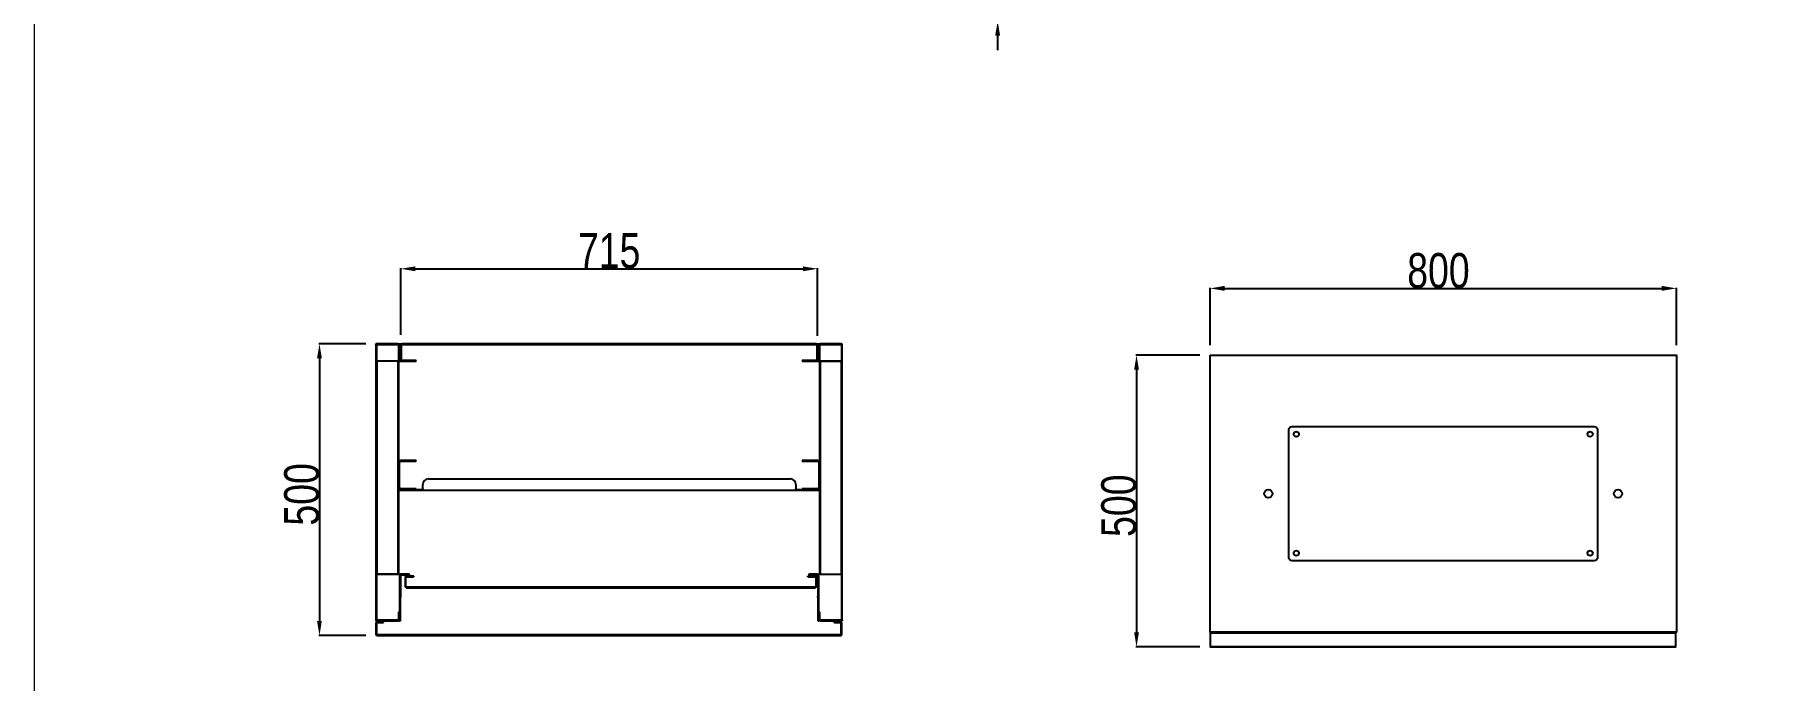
# Model space of a CAD drawing. Header units: inches. Extents: x 21 to 136330, y 8 to 58290.
# Drawn here: x 92382 to 95343, y 16374 to 17481 of the extents above; entities that cross this region are included whole.
import ezdxf
from ezdxf.enums import TextEntityAlignment as Align

# ---------------------------------------------------------------- set-up
doc = ezdxf.new("R2010")
doc.units = ezdxf.units.IN
doc.header["$MEASUREMENT"] = 0
doc.layers.add('0 TĂNG CỨNG', color=7, linetype='Continuous', lineweight=15)
doc.layers.add('@.0.DM. NÉT CHÍNH', color=7, linetype='Continuous')
doc.layers.add('@.DM. KÍCH THƯỚC', color=8, linetype='Continuous', transparency=0.2)
doc.layers.add('@.DM. KÍCH THƯỚC @ 1', color=8, linetype='Continuous', transparency=0.2)
doc.styles.add('ARIAL', font='arial.ttf')
doc.styles.add('roman', font='roman.shx', dxfattribs={"width": 0.8})
doc.styles.add('Tahoma (Input Text)', font='tahoma.ttf')
doc.dimstyles.new('Kích thước Duy Mạnh', dxfattribs={"dimtxt": 30, "dimasz": 25, "dimexe": 1.25, "dimexo": 20, "dimtad": 1, "dimdec": 1, "dimtxsty": 'roman', "dimcen": 2.5, "dimclrd": 8, "dimclre": 8, "dimclrt": 2, "dimadec": 0, "dimazin": 0, "dimtfac": 1, "dimtdec": 1, "dimtix": 1, "dimtmove": 0, "dimatfit": 3, "dimfxl": 1, "dimtfillclr": 1, "dimarcsym": 0})
pattern_1 = [(45, (92231.654, 15296.953), (-33.676, 33.676), [])]
pattern_2 = [(135.0002, (92231.654, 15296.953), (-33.6758, -33.6761), [])]

# ---------------------------------------------------------------- blocks, each defined once
blk = doc.blocks.new('KHUNG KT1')
at = {"color": 7}
blk.add_lwpolyline([(0, 0), (7128, 0), (7128, -5040), (0, -5040)], close=True, dxfattribs=at)
at = {"color": 1, "style": 'Tahoma (Input Text)', "flags": 8}
for tag, p in [('#01', (328.9, -4851.1)), ('#03', (1514.7, -4846.3)), ('#05', (2819, -4851.1)), ('#07', (4424, -4851.1)), ('#09', (5172.9, -4851.1)), ('#02', (189.8, -4995.1)), ('#04', (1755.3, -4995.1)), ('#06', (2727.8, -4995.1)), ('#08', (4382.7, -4995.1)), ('#10', (5172.9, -4995.1))]:
    blk.add_attdef(tag, p, '', height=60, dxfattribs=at)
blk.add_attdef('#11', text='', height=60, dxfattribs=at).set_placement((6996, -4961.6), align=Align.CENTER)
at = {"layer": '0 TĂNG CỨNG', "color": 1, "style": 'ARIAL'}
blk.add_attdef('#12', (852.8, -4987.6), '', height=60, dxfattribs=at)
blk = doc.blocks.new('*D1634')
at = {"layer": '@.DM. KÍCH THƯỚC', "color": 8, "lineweight": -2, "transparency": 16777216}
for p, q in [((92949.8, 16951.6), (92869.2, 16951.6)), ((92949.8, 16451.6), (92869.2, 16451.6))]:
    blk.add_line(p, q, dxfattribs=at)
at = {"layer": '@.DM. KÍCH THƯỚC', "lineweight": -2, "transparency": 16777216}
blk.add_line((92870.5, 16926.6), (92870.5, 16476.6), dxfattribs=at)
at = {"layer": '@.DM. KÍCH THƯỚC', "transparency": 16777216}
for points in [[(92866.3, 16926.6), (92874.6, 16926.6), (92870.5, 16951.6)], [(92866.3, 16476.6), (92874.6, 16476.6), (92870.5, 16451.6)]]:
    blk.add_solid(points, dxfattribs=at)
at = {"layer": 'Defpoints', "color": 0, "transparency": 16777216}
for p in [(92969.8, 16951.6), (92870.5, 16451.6), (92969.8, 16451.6)]:
    blk.add_point(p, dxfattribs=at)
at = {"layer": '@.DM. KÍCH THƯỚC', "color": 2, "transparency": 16777216, "insert": (92809.8, 16639.8), "char_height": 60, "attachment_point": 1, "rotation": 90, "style": 'roman'}
blk.add_mtext('500', dxfattribs=at)
blk = doc.blocks.new('*D1638')
at = {"layer": '@.DM. KÍCH THƯỚC', "lineweight": -2, "transparency": 16777216}
for p, q in [((94033.9, 17629.7), (94033.9, 17654.7)), ((94033.9, 17604.7), (94033.9, 17579.7)), ((94033.9, 17579.7), (94033.9, 17529.7)), ((94033.9, 17504.7), (94033.9, 17529.7)), ((94033.9, 17479.7), (94033.9, 17454.7))]:
    blk.add_line(p, q, dxfattribs=at)
at = {"layer": '@.DM. KÍCH THƯỚC', "color": 8, "lineweight": -2, "transparency": 16777216}
for p, q in [((94188.4, 17604.7), (94032.6, 17604.7)), ((94190.8, 17504.7), (94032.6, 17504.7))]:
    blk.add_line(p, q, dxfattribs=at)
at = {"layer": '@.DM. KÍCH THƯỚC', "transparency": 16777216}
for points in [[(94029.7, 17629.7), (94038.1, 17629.7), (94033.9, 17604.7)], [(94029.7, 17479.7), (94038.1, 17479.7), (94033.9, 17504.7)]]:
    blk.add_solid(points, dxfattribs=at)
at = {"layer": 'Defpoints', "color": 0, "transparency": 16777216}
for p in [(94208.4, 17604.7), (94033.9, 17504.7), (94210.8, 17504.7)]:
    blk.add_point(p, dxfattribs=at)
at = {"layer": '@.DM. KÍCH THƯỚC', "color": 2, "transparency": 16777216, "insert": (93973.3, 17497.5), "char_height": 60, "attachment_point": 1, "rotation": 90, "style": 'roman'}
blk.add_mtext('100', dxfattribs=at)
blk = doc.blocks.new('*D1646')
at = {"layer": '@.DM. KÍCH THƯỚC', "color": 8, "lineweight": -2, "transparency": 16777216}
for p, q in [((94398.2, 16949.1), (94398.2, 17047.6)), ((95198.2, 16949.1), (95198.2, 17047.6))]:
    blk.add_line(p, q, dxfattribs=at)
at = {"layer": '@.DM. KÍCH THƯỚC', "lineweight": -2, "transparency": 16777216}
blk.add_line((94423.2, 17046.4), (95173.2, 17046.4), dxfattribs=at)
at = {"layer": '@.DM. KÍCH THƯỚC', "transparency": 16777216}
for points in [[(94423.2, 17050.6), (94423.2, 17042.2), (94398.2, 17046.4)], [(95173.2, 17050.6), (95173.2, 17042.2), (95198.2, 17046.4)]]:
    blk.add_solid(points, dxfattribs=at)
at = {"layer": 'Defpoints', "color": 0, "transparency": 16777216}
for p in [(95198.2, 17046.4), (94398.2, 16929.1), (95198.2, 16929.1)]:
    blk.add_point(p, dxfattribs=at)
at = {"layer": '@.DM. KÍCH THƯỚC', "color": 2, "transparency": 16777216, "insert": (94736.5, 17107), "char_height": 60, "attachment_point": 1, "style": 'roman'}
blk.add_mtext('800', dxfattribs=at)
blk = doc.blocks.new('*D1647')
at = {"layer": '@.DM. KÍCH THƯỚC', "color": 8, "lineweight": -2, "transparency": 16777216}
for p, q in [((94380.6, 16932.1), (94270.9, 16932.1)), ((94380.6, 16432.1), (94270.9, 16432.1))]:
    blk.add_line(p, q, dxfattribs=at)
at = {"layer": '@.DM. KÍCH THƯỚC', "lineweight": -2, "transparency": 16777216}
blk.add_line((94272.1, 16907.1), (94272.1, 16457.1), dxfattribs=at)
at = {"layer": '@.DM. KÍCH THƯỚC', "transparency": 16777216}
for points in [[(94268, 16907.1), (94276.3, 16907.1), (94272.1, 16932.1)], [(94268, 16457.1), (94276.3, 16457.1), (94272.1, 16432.1)]]:
    blk.add_solid(points, dxfattribs=at)
at = {"layer": 'Defpoints', "color": 0, "transparency": 16777216}
for p in [(94400.6, 16932.1), (94272.1, 16432.1), (94400.6, 16432.1)]:
    blk.add_point(p, dxfattribs=at)
at = {"layer": '@.DM. KÍCH THƯỚC', "color": 2, "transparency": 16777216, "insert": (94211.5, 16620.4), "char_height": 60, "attachment_point": 1, "rotation": 90, "style": 'roman'}
blk.add_mtext('500', dxfattribs=at)
blk = doc.blocks.new('*D1650')
at = {"layer": '@.DM. KÍCH THƯỚC', "color": 8, "lineweight": -2, "transparency": 16777216}
for p, q in [((93009.9, 16967), (93009.9, 17081.2)), ((93724.9, 16965.3), (93724.9, 17081.2))]:
    blk.add_line(p, q, dxfattribs=at)
at = {"layer": '@.DM. KÍCH THƯỚC', "lineweight": -2, "transparency": 16777216}
blk.add_line((93034.9, 17080), (93699.9, 17080), dxfattribs=at)
at = {"layer": '@.DM. KÍCH THƯỚC', "transparency": 16777216}
for points in [[(93034.9, 17084.1), (93034.9, 17075.8), (93009.9, 17080)], [(93699.9, 17084.1), (93699.9, 17075.8), (93724.9, 17080)]]:
    blk.add_solid(points, dxfattribs=at)
at = {"layer": 'Defpoints', "color": 0, "transparency": 16777216}
for p in [(93724.9, 17080), (93009.9, 16947), (93724.9, 16945.3)]:
    blk.add_point(p, dxfattribs=at)
at = {"layer": '@.DM. KÍCH THƯỚC', "color": 2, "transparency": 16777216, "insert": (93367.4, 17110.6), "char_height": 60, "attachment_point": 5, "style": 'roman'}
blk.add_mtext('715', dxfattribs=at)

msp = doc.modelspace()

# ---------------------------------------------------------------- hatches: boundary and pattern name
at = {"layer": '@.0.DM. NÉT CHÍNH'}
h = msp.add_hatch(dxfattribs=at)
h.set_pattern_fill('ANSI31', color=256, scale=381, angle=90.0002105, style=0)
h.set_pattern_definition(pattern_2)
edge = h.paths.add_edge_path()
edge.add_line((92968.6329, 16478.9558), (92968.6329, 16949.1558))
edge.add_ellipse((92969.8329, 16949.1558), major_axis=(0, 1.2), ratio=1, start_angle=0, end_angle=90, ccw=False)
edge.add_line((92969.8329, 16950.3558), (93005.0329, 16950.3558))
edge.add_ellipse((93005.0329, 16949.1558), major_axis=(1.2, 0), ratio=1, start_angle=0, end_angle=90, ccw=False)
edge.add_line((93006.2329, 16949.1558), (93006.2329, 16923.9558))
edge.add_ellipse((93008.6329, 16923.9558), major_axis=(0, -2.4), ratio=1, start_angle=270, end_angle=360)
edge.add_line((93008.6329, 16921.5558), (93036.2329, 16921.5558))
edge.add_line((93036.2329, 16921.5558), (93036.2329, 16922.7558))
edge.add_line((93036.2329, 16922.7558), (93008.6329, 16922.7558))
edge.add_ellipse((93008.6329, 16923.9558), major_axis=(-1.2, 0), ratio=1, start_angle=0, end_angle=90, ccw=False)
edge.add_line((93007.4329, 16923.9558), (93007.4329, 16949.1558))
edge.add_ellipse((93005.0329, 16949.1558), major_axis=(0, 2.4), ratio=1, start_angle=270, end_angle=360)
edge.add_line((93005.0329, 16951.5558), (92969.8329, 16951.5558))
edge.add_ellipse((92969.8329, 16949.1558), major_axis=(-2.4, 0), ratio=1, start_angle=270, end_angle=360)
edge.add_line((92967.4329, 16949.1558), (92967.4329, 16478.9558))
edge.add_ellipse((92969.8329, 16478.9558), major_axis=(0, -2.4), ratio=1, start_angle=270, end_angle=360)
edge.add_line((92969.8329, 16476.5558), (93005.0329, 16476.5558))
edge.add_ellipse((93005.0329, 16478.9558), major_axis=(2.4, 0), ratio=1, start_angle=270, end_angle=360)
edge.add_line((93007.4329, 16478.9558), (93007.4329, 16491.5558))
edge.add_line((93007.4329, 16491.5558), (93006.2329, 16491.5558))
edge.add_line((93006.2329, 16491.5558), (93006.2329, 16478.9558))
edge.add_ellipse((93005.0329, 16478.9558), major_axis=(0, -1.2), ratio=1, start_angle=0, end_angle=90, ccw=False)
edge.add_line((93005.0329, 16477.7558), (92969.8329, 16477.7558))
edge.add_ellipse((92969.8329, 16478.9558), major_axis=(-1.2, 0), ratio=1, start_angle=0, end_angle=90, ccw=False)
h = msp.add_hatch(dxfattribs=at)
h.set_pattern_fill('ANSI31', color=256, scale=381, angle=90.0002105, style=0)
h.set_pattern_definition(pattern_2)
edge = h.paths.add_edge_path()
edge.add_ellipse((93012.3329, 16949.1558), major_axis=(-2.4, 0), ratio=1, start_angle=270, end_angle=360)
edge.add_line((93009.9329, 16949.1558), (93009.9329, 16924.0558))
edge.add_line((93009.9329, 16924.0558), (93011.1329, 16924.0558))
edge.add_line((93011.1329, 16924.0558), (93011.1329, 16949.1558))
edge.add_ellipse((93012.3329, 16949.1558), major_axis=(0, 1.2), ratio=1, start_angle=0, end_angle=90, ccw=False)
edge.add_line((93012.3329, 16950.3558), (93722.5329, 16950.3558))
edge.add_ellipse((93722.5329, 16949.1558), major_axis=(1.2, 0), ratio=1, start_angle=0, end_angle=90, ccw=False)
edge.add_line((93723.7329, 16949.1558), (93723.7329, 16924.0558))
edge.add_line((93723.7329, 16924.0558), (93724.9329, 16924.0558))
edge.add_line((93724.9329, 16924.0558), (93724.9329, 16949.1558))
edge.add_ellipse((93722.5329, 16949.1558), major_axis=(0, 2.4), ratio=1, start_angle=270, end_angle=360)
edge.add_line((93722.5329, 16951.5558), (93012.3329, 16951.5558))
h = msp.add_hatch(dxfattribs=at)
h.set_pattern_fill('ANSI31', color=256, scale=381, style=0)
h.set_pattern_definition(pattern_1)
edge = h.paths.add_edge_path()
edge.add_line((93766.2329, 16949.1558), (93766.2329, 16478.9558))
edge.add_ellipse((93765.0329, 16478.9558), major_axis=(0, -1.2), ratio=1, start_angle=0, end_angle=90, ccw=False)
edge.add_line((93765.0329, 16477.7558), (93729.8329, 16477.7558))
edge.add_ellipse((93729.8329, 16478.9558), major_axis=(-1.2, 0), ratio=1, start_angle=0, end_angle=90, ccw=False)
edge.add_line((93728.6329, 16478.9558), (93728.6329, 16491.5558))
edge.add_line((93728.6329, 16491.5558), (93727.4329, 16491.5558))
edge.add_line((93727.4329, 16491.5558), (93727.4329, 16478.9558))
edge.add_ellipse((93729.8329, 16478.9558), major_axis=(0, -2.4), ratio=1, start_angle=270, end_angle=360)
edge.add_line((93729.8329, 16476.5558), (93765.0329, 16476.5558))
edge.add_ellipse((93765.0329, 16478.9558), major_axis=(2.4, 0), ratio=1, start_angle=270, end_angle=360)
edge.add_line((93767.4329, 16478.9558), (93767.4329, 16949.1558))
edge.add_ellipse((93765.0329, 16949.1558), major_axis=(0, 2.4), ratio=1, start_angle=270, end_angle=360)
edge.add_line((93765.0329, 16951.5558), (93729.8329, 16951.5558))
edge.add_ellipse((93729.8329, 16949.1558), major_axis=(-2.4, 0), ratio=1, start_angle=270, end_angle=360)
edge.add_line((93727.4329, 16949.1558), (93727.4329, 16923.9558))
edge.add_ellipse((93726.2329, 16923.9558), major_axis=(0, -1.2), ratio=1, start_angle=0, end_angle=90, ccw=False)
edge.add_line((93726.2329, 16922.7558), (93698.6329, 16922.7558))
edge.add_line((93698.6329, 16922.7558), (93698.6329, 16921.5558))
edge.add_line((93698.6329, 16921.5558), (93726.2329, 16921.5558))
edge.add_ellipse((93726.2329, 16923.9558), major_axis=(2.4, 0), ratio=1, start_angle=270, end_angle=360)
edge.add_line((93728.6329, 16923.9558), (93728.6329, 16949.1558))
edge.add_ellipse((93729.8329, 16949.1558), major_axis=(0, 1.2), ratio=1, start_angle=0, end_angle=90, ccw=False)
edge.add_line((93729.8329, 16950.3558), (93765.0329, 16950.3558))
edge.add_ellipse((93765.0329, 16949.1558), major_axis=(1.2, 0), ratio=1, start_angle=0, end_angle=90, ccw=False)
h = msp.add_hatch(dxfattribs=at)
h.set_pattern_fill('ANSI31', color=256, scale=381, style=0)
h.set_pattern_definition(pattern_1)
h.paths.add_polyline_path([(93036.2329, 16751.5558), (93021.7731, 16751.5558), (93021.7731, 16750.0558), (93036.2329, 16750.0558)])
edge = h.paths.add_edge_path()
edge.add_line((93009.2329, 16701.5558), (93020.6927, 16701.5558))
edge.add_line((93020.6927, 16701.5558), (93020.6927, 16703.0558))
edge.add_line((93020.6927, 16703.0558), (93009.2329, 16703.0558))
edge.add_ellipse((93009.2329, 16704.5558), major_axis=(-1.5, 0), ratio=1, start_angle=0, end_angle=90, ccw=False)
edge.add_line((93007.7329, 16704.5558), (93007.7329, 16748.5558))
edge.add_ellipse((93009.2329, 16748.5558), major_axis=(0, 1.5), ratio=1, start_angle=0, end_angle=90, ccw=False)
edge.add_line((93009.2329, 16750.0558), (93020.6927, 16750.0558))
edge.add_line((93020.6927, 16750.0558), (93020.6927, 16751.5558))
edge.add_line((93020.6927, 16751.5558), (93009.2329, 16751.5558))
edge.add_ellipse((93009.2329, 16748.5558), major_axis=(-3, 0), ratio=1, start_angle=270, end_angle=360)
edge.add_line((93006.2329, 16748.5558), (93006.2329, 16704.5558))
edge.add_ellipse((93009.2329, 16704.5558), major_axis=(0, -3), ratio=1, start_angle=270, end_angle=360)
h.paths.add_polyline_path([(93021.7731, 16701.5558), (93036.2329, 16701.5558), (93036.2329, 16703.0558), (93021.7731, 16703.0558)])
h = msp.add_hatch(dxfattribs=at)
h.set_pattern_fill('ANSI31', color=256, scale=381, angle=105.0002455, style=0)
h.set_pattern_definition([(150.0002, (92231.654, 15296.953), (-23.8123, -41.2446), [])])
h.paths.add_polyline_path([(93698.6329, 16701.5558), (93713.0927, 16701.5558), (93713.0927, 16703.0558), (93698.6329, 16703.0558)])
edge = h.paths.add_edge_path()
edge.add_line((93725.6329, 16751.5558), (93714.1731, 16751.5558))
edge.add_line((93714.1731, 16751.5558), (93714.1731, 16750.0558))
edge.add_line((93714.1731, 16750.0558), (93725.6329, 16750.0558))
edge.add_ellipse((93725.6329, 16748.5558), major_axis=(1.5, 0), ratio=1, start_angle=0, end_angle=90, ccw=False)
edge.add_line((93727.1329, 16748.5558), (93727.1329, 16704.5558))
edge.add_ellipse((93725.6329, 16704.5558), major_axis=(0, -1.5), ratio=1, start_angle=0, end_angle=90, ccw=False)
edge.add_line((93725.6329, 16703.0558), (93714.1731, 16703.0558))
edge.add_line((93714.1731, 16703.0558), (93714.1731, 16701.5558))
edge.add_line((93714.1731, 16701.5558), (93725.6329, 16701.5558))
edge.add_ellipse((93725.6329, 16704.5558), major_axis=(3, 0), ratio=1, start_angle=270, end_angle=360)
edge.add_line((93728.6329, 16704.5558), (93728.6329, 16748.5558))
edge.add_ellipse((93725.6329, 16748.5558), major_axis=(0, 3), ratio=1, start_angle=270, end_angle=360)
h.paths.add_polyline_path([(93713.0927, 16751.5558), (93698.6329, 16751.5558), (93698.6329, 16750.0558), (93713.0927, 16750.0558)])
h = msp.add_hatch(dxfattribs=at)
h.set_pattern_fill('ANSI31', color=256, scale=381, angle=75.0001754, style=0)
h.set_pattern_definition([(120.0002, (92231.654, 15296.953), (-41.2444, -23.8126), [])])
edge = h.paths.add_edge_path()
edge.add_line((93024.9329, 16555.3558), (93024.9329, 16556.5558))
edge.add_line((93024.9329, 16556.5558), (93010.3329, 16556.5558))
edge.add_ellipse((93010.3329, 16554.1558), major_axis=(-2.4, 0), ratio=1, start_angle=270, end_angle=360)
edge.add_line((93007.9329, 16554.1558), (93007.9329, 16476.5558))
edge.add_line((93007.9329, 16476.5558), (93009.1329, 16476.5558))
edge.add_line((93009.1329, 16476.5558), (93009.1329, 16554.1558))
edge.add_ellipse((93010.3329, 16554.1558), major_axis=(0, 1.2), ratio=1, start_angle=0, end_angle=90, ccw=False)
edge.add_line((93010.3329, 16555.3558), (93024.9329, 16555.3558))
edge = h.paths.add_edge_path()
edge.add_line((93709.9329, 16556.5558), (93709.9329, 16555.3558))
edge.add_line((93709.9329, 16555.3558), (93724.5329, 16555.3558))
edge.add_ellipse((93724.5329, 16554.1558), major_axis=(1.2, 0), ratio=1, start_angle=0, end_angle=90, ccw=False)
edge.add_line((93725.7329, 16554.1558), (93725.7329, 16476.5558))
edge.add_line((93725.7329, 16476.5558), (93726.9329, 16476.5558))
edge.add_line((93726.9329, 16476.5558), (93726.9329, 16554.1558))
edge.add_ellipse((93724.5329, 16554.1558), major_axis=(0, 2.4), ratio=1, start_angle=270, end_angle=360)
edge.add_line((93724.5329, 16556.5558), (93709.9329, 16556.5558))
h = msp.add_hatch(dxfattribs=at)
h.set_pattern_fill('ANSI31', color=256, scale=381, angle=-14.9999778, style=0)
h.set_pattern_definition([(30, (92231.654, 15296.953), (-23.8125, 41.2445), [])])
edge = h.paths.add_edge_path()
edge.add_line((93032.2329, 16553.3558), (93019.6329, 16553.3558))
edge.add_ellipse((93019.6329, 16550.9558), major_axis=(-2.4, 0), ratio=1, start_angle=270, end_angle=360)
edge.add_line((93017.2329, 16550.9558), (93017.2329, 16535.7558))
edge.add_ellipse((93019.6329, 16535.7558), major_axis=(0, -2.4), ratio=1, start_angle=270, end_angle=360)
edge.add_line((93019.6329, 16533.3558), (93720.8329, 16533.3558))
edge.add_ellipse((93720.8329, 16535.7558), major_axis=(2.4, 0), ratio=1, start_angle=270, end_angle=360)
edge.add_line((93723.2329, 16535.7558), (93723.2329, 16550.9558))
edge.add_ellipse((93720.8329, 16550.9558), major_axis=(0, 2.4), ratio=1, start_angle=270, end_angle=360)
edge.add_line((93720.8329, 16553.3558), (93708.2329, 16553.3558))
edge.add_line((93708.2329, 16553.3558), (93708.2329, 16552.1558))
edge.add_line((93708.2329, 16552.1558), (93720.8329, 16552.1558))
edge.add_ellipse((93720.8329, 16550.9558), major_axis=(1.2, 0), ratio=1, start_angle=0, end_angle=90, ccw=False)
edge.add_line((93722.0329, 16550.9558), (93722.0329, 16535.7558))
edge.add_ellipse((93720.8329, 16535.7558), major_axis=(0, -1.2), ratio=1, start_angle=0, end_angle=90, ccw=False)
edge.add_line((93720.8329, 16534.5558), (93019.6329, 16534.5558))
edge.add_ellipse((93019.6329, 16535.7558), major_axis=(-1.2, 0), ratio=1, start_angle=0, end_angle=90, ccw=False)
edge.add_line((93018.4329, 16535.7558), (93018.4329, 16550.9558))
edge.add_ellipse((93019.6329, 16550.9558), major_axis=(0, 1.2), ratio=1, start_angle=0, end_angle=90, ccw=False)
edge.add_line((93019.6329, 16552.1558), (93032.2329, 16552.1558))
edge.add_line((93032.2329, 16552.1558), (93032.2329, 16553.3558))
h = msp.add_hatch(dxfattribs=at)
h.set_pattern_fill('ANSI31', color=256, scale=381, angle=14.9999778, style=0)
h.set_pattern_definition([(60, (92231.654, 15296.953), (-41.2445, 23.8125), [])])
edge = h.paths.add_edge_path()
edge.add_ellipse((93764.0329, 16453.9558), major_axis=(2.4, 0), ratio=1, start_angle=270, end_angle=360)
edge.add_line((93766.4329, 16453.9558), (93766.4329, 16472.6558))
edge.add_ellipse((93764.0329, 16472.6558), major_axis=(0, 2.4), ratio=1, start_angle=270, end_angle=360)
edge.add_line((93764.0329, 16475.0558), (93753.4329, 16475.0558))
edge.add_line((93753.4329, 16475.0558), (93753.4329, 16473.8558))
edge.add_line((93753.4329, 16473.8558), (93764.0329, 16473.8558))
edge.add_ellipse((93764.0329, 16472.6558), major_axis=(1.2, 0), ratio=1, start_angle=0, end_angle=90, ccw=False)
edge.add_line((93765.2329, 16472.6558), (93765.2329, 16453.9558))
edge.add_ellipse((93764.0329, 16453.9558), major_axis=(0, -1.2), ratio=1, start_angle=0, end_angle=90, ccw=False)
edge.add_line((93764.0329, 16452.7558), (93616.4329, 16452.7558))
edge.add_line((93616.4329, 16452.7558), (93615.2329, 16452.7558))
edge.add_line((93615.2329, 16452.7558), (93587.6329, 16452.7558))
edge.add_line((93587.6329, 16452.7558), (93586.4329, 16452.7558))
edge.add_line((93586.4329, 16452.7558), (93146.4329, 16452.7558))
edge.add_line((93146.4329, 16452.7558), (93145.2329, 16452.7558))
edge.add_line((93145.2329, 16452.7558), (93117.6329, 16452.7558))
edge.add_line((93117.6329, 16452.7558), (93116.4329, 16452.7558))
edge.add_line((93116.4329, 16452.7558), (92969.8329, 16452.7558))
edge.add_ellipse((92969.8329, 16453.9558), major_axis=(-1.2, 0), ratio=1, start_angle=0, end_angle=90, ccw=False)
edge.add_line((92968.6329, 16453.9558), (92968.6329, 16472.6558))
edge.add_ellipse((92969.8329, 16472.6558), major_axis=(0, 1.2), ratio=1, start_angle=0, end_angle=90, ccw=False)
edge.add_line((92969.8329, 16473.8558), (92980.4329, 16473.8558))
edge.add_line((92980.4329, 16473.8558), (92980.4329, 16475.0558))
edge.add_line((92980.4329, 16475.0558), (92969.8329, 16475.0558))
edge.add_ellipse((92969.8329, 16472.6558), major_axis=(-2.4, 0), ratio=1, start_angle=270, end_angle=360)
edge.add_line((92967.4329, 16472.6558), (92967.4329, 16453.9558))
edge.add_ellipse((92969.8329, 16453.9558), major_axis=(0, -2.4), ratio=1, start_angle=270, end_angle=360)
edge.add_line((92969.8329, 16451.5558), (93764.0329, 16451.5558))

# ---------------------------------------------------------------- linework, layer by layer
for p, q in [((92969.8329, 16951.5558), (92967.4329, 16951.5558)), ((92967.4329, 16950.3558), (92967.4329, 16951.5558)), ((92967.7544, 16950.3558), (92967.4329, 16950.3558)), ((92967.4329, 16950.1558), (92967.4329, 16949.1558)), ((92967.4329, 16950.1558), (92967.6511, 16950.1558)), ((92967.4329, 16949.1558), (92967.4329, 16478.9558)), ((92968.6329, 16478.9558), (92968.6329, 16949.1558)), ((93005.0329, 16951.5558), (92969.8329, 16951.5558)), ((92969.8329, 16950.3558), (93005.0329, 16950.3558)), ((93005.0329, 16951.5558), (93012.3329, 16951.5558)), ((93006.2329, 16949.1558), (93006.2329, 16923.9558)), ((93007.4329, 16923.9558), (93007.4329, 16949.1558)), ((93009.9329, 16949.1558), (93009.9329, 16924.0558)), ((93011.1329, 16924.0558), (93011.1329, 16949.1558)), ((93012.3329, 16949.1558), (93011.3329, 16949.1558)), ((93011.3329, 16924.0558), (93011.3329, 16949.1558)), ((93722.5329, 16951.5558), (93012.3329, 16951.5558)), ((93012.3329, 16950.3558), (93722.5329, 16950.3558)), ((93012.3329, 16949.1558), (93012.3329, 16950.3558)), ((93722.5329, 16951.5558), (93729.8329, 16951.5558)), ((93722.5329, 16950.3558), (93722.5329, 16949.1558)), ((93723.5329, 16949.1558), (93722.5329, 16949.1558)), ((93723.5329, 16949.1558), (93723.5329, 16924.0558)), ((93723.7329, 16949.1558), (93723.7329, 16924.0558)), ((93724.9329, 16924.0558), (93724.9329, 16949.1558)), ((93727.4329, 16949.1558), (93727.4329, 16923.9558)), ((93728.6329, 16923.9558), (93728.6329, 16949.1558)), ((93765.0329, 16951.5558), (93729.8329, 16951.5558)), ((93729.8329, 16950.3558), (93765.0329, 16950.3558)), ((93765.0329, 16951.5558), (93767.4329, 16951.5558)), ((93766.2329, 16949.1558), (93766.2329, 16478.9558)), ((93767.1114, 16950.3558), (93767.4329, 16950.3558)), ((93767.2146, 16950.1558), (93767.4329, 16950.1558)), ((93767.4329, 16950.3558), (93767.4329, 16951.5558)), ((93767.4329, 16949.1558), (93767.4329, 16950.1558)), ((93767.4329, 16478.9558), (93767.4329, 16949.1558)), ((93003.2329, 16921.5558), (92968.6329, 16921.5558)), ((93004.7329, 16921.5558), (93003.2329, 16921.5558)), ((93006.2329, 16921.5558), (93004.7329, 16921.5558)), ((93004.7329, 16921.5558), (93004.7329, 16556.5558)), ((93006.2329, 16921.5558), (93006.2329, 16748.5558)), ((93036.2329, 16922.7558), (93008.6329, 16922.7558)), ((93008.6329, 16921.5558), (93036.2329, 16921.5558)), ((93009.9329, 16924.0558), (93011.1329, 16924.0558)), ((93036.2329, 16921.5558), (93036.2329, 16922.7558)), ((93726.2329, 16922.7558), (93698.6329, 16922.7558)), ((93698.6329, 16922.7558), (93698.6329, 16921.5558)), ((93698.6329, 16921.5558), (93726.2329, 16921.5558)), ((93723.7329, 16924.0558), (93724.9329, 16924.0558)), ((93728.6329, 16748.5558), (93728.6329, 16921.5558)), ((93728.6329, 16921.5558), (93730.1329, 16921.5558)), ((93730.1329, 16556.5558), (93730.1329, 16921.5558)), ((93730.1329, 16921.5558), (93731.6329, 16921.5558)), ((93731.6329, 16921.5558), (93766.2329, 16921.5558)), ((93006.2329, 16748.5558), (93006.2329, 16704.5558)), ((93007.7329, 16704.5558), (93007.7329, 16748.5558)), ((93020.6927, 16751.5558), (93009.2329, 16751.5558)), ((93009.2329, 16750.0558), (93020.6927, 16750.0558)), ((93020.6927, 16750.0558), (93020.6927, 16751.5558)), ((93020.6927, 16751.5558), (93021.7731, 16751.5558)), ((93021.7731, 16750.0558), (93020.6927, 16750.0558)), ((93036.2329, 16751.5558), (93021.7731, 16751.5558)), ((93021.7731, 16751.5558), (93021.7731, 16750.0558)), ((93021.7731, 16750.0558), (93036.2329, 16750.0558)), ((93036.2329, 16750.0558), (93036.2329, 16751.5558)), ((93713.0927, 16751.5558), (93698.6329, 16751.5558)), ((93698.6329, 16751.5558), (93698.6329, 16750.0558)), ((93698.6329, 16750.0558), (93713.0927, 16750.0558)), ((93713.0927, 16750.0558), (93713.0927, 16751.5558)), ((93713.0927, 16751.5558), (93714.1731, 16751.5558)), ((93714.1731, 16750.0558), (93713.0927, 16750.0558)), ((93725.6329, 16751.5558), (93714.1731, 16751.5558)), ((93714.1731, 16751.5558), (93714.1731, 16750.0558)), ((93714.1731, 16750.0558), (93725.6329, 16750.0558)), ((93727.1329, 16748.5558), (93727.1329, 16704.5558)), ((93728.6329, 16704.5558), (93728.6329, 16748.5558)), ((93006.2329, 16704.5558), (93006.2329, 16556.5558)), ((93007.7329, 16701.5558), (93009.2329, 16701.5558)), ((93007.7329, 16701.5558), (93007.7329, 16700.0558)), ((93017.7329, 16700.0558), (93007.7329, 16700.0558)), ((93020.6927, 16703.0558), (93009.2329, 16703.0558)), ((93009.2329, 16701.5558), (93020.6927, 16701.5558)), ((93047.7229, 16700.0558), (93017.7329, 16700.0558)), ((93020.6927, 16701.5558), (93020.6927, 16703.0558)), ((93020.6927, 16703.0558), (93021.7731, 16703.0558)), ((93020.6927, 16701.5558), (93021.7731, 16701.5558)), ((93036.2329, 16703.0558), (93021.7731, 16703.0558)), ((93021.7731, 16703.0558), (93021.7731, 16701.5558)), ((93021.7731, 16701.5558), (93036.2329, 16701.5558)), ((93036.2329, 16701.5558), (93036.2329, 16703.0558)), ((93036.2329, 16701.5558), (93047.7229, 16701.5558)), ((93047.7229, 16701.5558), (93047.7229, 16700.0558)), ((93047.7229, 16701.5558), (93047.7329, 16701.5558)), ((93047.7329, 16700.0558), (93047.7229, 16700.0558)), ((93047.7329, 16703.0558), (93047.7329, 16710.0558)), ((93047.7329, 16703.0558), (93047.7329, 16701.5558)), ((93047.7329, 16701.5558), (93047.7329, 16700.5816)), ((93047.7329, 16700.5816), (93047.7329, 16700.0558)), ((93687.7329, 16700.0558), (93047.7329, 16700.0558)), ((93057.7329, 16720.0558), (93677.7329, 16720.0558)), ((93687.7329, 16710.0558), (93687.7329, 16703.0558)), ((93687.7329, 16701.5558), (93687.7329, 16703.0558)), ((93687.7329, 16701.5558), (93687.7429, 16701.5558)), ((93687.7329, 16700.5816), (93687.7329, 16701.5558)), ((93687.7329, 16700.0558), (93687.7329, 16700.5816)), ((93687.7429, 16700.0558), (93687.7329, 16700.0558)), ((93687.7429, 16701.5558), (93698.6329, 16701.5558)), ((93687.7429, 16700.0558), (93687.7429, 16701.5558)), ((93717.7329, 16700.0558), (93687.7429, 16700.0558)), ((93713.0927, 16703.0558), (93698.6329, 16703.0558)), ((93698.6329, 16703.0558), (93698.6329, 16701.5558)), ((93698.6329, 16701.5558), (93713.0927, 16701.5558)), ((93713.0927, 16701.5558), (93713.0927, 16703.0558)), ((93713.0927, 16703.0558), (93714.1731, 16703.0558)), ((93713.0927, 16701.5558), (93714.1731, 16701.5558)), ((93725.6329, 16703.0558), (93714.1731, 16703.0558)), ((93714.1731, 16703.0558), (93714.1731, 16701.5558)), ((93714.1731, 16701.5558), (93725.6329, 16701.5558)), ((93727.7329, 16700.0558), (93717.7329, 16700.0558)), ((93725.6329, 16701.5558), (93727.7329, 16701.5558)), ((93727.7329, 16700.0558), (93727.7329, 16701.5558)), ((93728.6329, 16556.5558), (93728.6329, 16704.5558)), ((93003.2329, 16556.5558), (92968.6329, 16556.5558)), ((93004.7329, 16556.5558), (93003.2329, 16556.5558)), ((93006.2329, 16556.5558), (93004.7329, 16556.5558)), ((93007.9329, 16554.1558), (93007.9329, 16476.5558)), ((93009.1329, 16476.5558), (93009.1329, 16554.1558)), ((93009.2036, 16554.1558), (93009.2036, 16518.9558)), ((93024.9329, 16556.5558), (93010.3329, 16556.5558)), ((93010.3329, 16555.3558), (93024.9329, 16555.3558)), ((93032.2329, 16553.3558), (93019.6329, 16553.3558)), ((93019.6329, 16552.1558), (93032.2329, 16552.1558)), ((93024.9329, 16555.3558), (93024.9329, 16556.5558)), ((93032.2329, 16552.1558), (93032.2329, 16553.3558)), ((93032.3036, 16553.3558), (93032.2329, 16553.3558)), ((93032.2329, 16552.1558), (93032.3036, 16552.1558)), ((93032.3036, 16552.1558), (93032.3036, 16553.3558)), ((93708.2329, 16553.3558), (93708.1622, 16553.3558)), ((93708.1622, 16552.1558), (93708.1622, 16553.3558)), ((93708.2329, 16552.1558), (93708.1622, 16552.1558)), ((93720.8329, 16553.3558), (93708.2329, 16553.3558)), ((93708.2329, 16553.3558), (93708.2329, 16552.1558)), ((93708.2329, 16552.1558), (93720.8329, 16552.1558)), ((93709.9329, 16556.5558), (93709.9329, 16555.3558)), ((93724.5329, 16556.5558), (93709.9329, 16556.5558)), ((93709.9329, 16555.3558), (93724.5329, 16555.3558)), ((93725.6622, 16554.1558), (93725.6622, 16518.9558)), ((93725.7329, 16554.1558), (93725.7329, 16476.5558)), ((93726.9329, 16476.5558), (93726.9329, 16554.1558)), ((93728.6329, 16556.5558), (93730.1329, 16556.5558)), ((93730.1329, 16556.5558), (93731.6329, 16556.5558)), ((93731.6329, 16556.5558), (93766.2329, 16556.5558)), ((93017.2329, 16550.9558), (93017.2329, 16535.7558)), ((93018.4329, 16535.7558), (93018.4329, 16550.9558)), ((93018.6329, 16535.7558), (93018.6329, 16550.9558)), ((93019.6329, 16535.7558), (93018.6329, 16535.7558)), ((93019.6329, 16534.5558), (93019.6329, 16535.7558)), ((93720.8329, 16534.5558), (93019.6329, 16534.5558)), ((93019.6329, 16533.3558), (93720.8329, 16533.3558)), ((93720.8329, 16535.7558), (93721.8329, 16535.7558)), ((93720.8329, 16534.5558), (93720.8329, 16535.7558)), ((93721.8329, 16550.9558), (93721.8329, 16535.7558)), ((93722.0329, 16550.9558), (93722.0329, 16535.7558)), ((93723.2329, 16535.7558), (93723.2329, 16550.9558)), ((93009.2036, 16518.9558), (93009.2036, 16517.7558)), ((93009.2036, 16517.7558), (93009.2036, 16516.5558)), ((93009.3329, 16476.5558), (93009.3329, 16515.3558)), ((93725.5329, 16515.3558), (93725.5329, 16476.5558)), ((93725.6622, 16517.7558), (93725.6622, 16518.9558)), ((93725.6622, 16516.5558), (93725.6622, 16517.7558)), ((92967.4329, 16478.9558), (92967.4329, 16477.9558)), ((92967.6511, 16477.9558), (92967.4329, 16477.9558)), ((92967.7544, 16477.7558), (92967.4329, 16477.7558)), ((92967.4329, 16477.7558), (92967.4329, 16476.5558)), ((92969.8329, 16476.5558), (92967.4329, 16476.5558)), ((92967.4329, 16472.6558), (92967.4329, 16453.9558)), ((92968.6329, 16453.9558), (92968.6329, 16472.6558)), ((92968.8329, 16453.9558), (92968.8329, 16472.6558)), ((93005.0329, 16477.7558), (92969.8329, 16477.7558)), ((92969.8329, 16476.5558), (93005.0329, 16476.5558)), ((92980.4329, 16475.0558), (92969.8329, 16475.0558)), ((92969.8329, 16473.8558), (92980.4329, 16473.8558)), ((92980.4329, 16473.8558), (92980.4329, 16475.0558)), ((92980.5036, 16475.0558), (92980.4329, 16475.0558)), ((92980.4329, 16473.8558), (92980.5036, 16473.8558)), ((92980.5036, 16473.8558), (92980.5036, 16475.0558)), ((93007.9329, 16476.5558), (93005.0329, 16476.5558)), ((93007.4329, 16491.5558), (93006.2329, 16491.5558)), ((93006.2329, 16491.5558), (93006.2329, 16478.9558)), ((93007.4329, 16478.9558), (93007.4329, 16491.5558)), ((93007.9329, 16491.5558), (93007.4329, 16491.5558)), ((93007.9329, 16476.5558), (93009.1329, 16476.5558)), ((93009.3329, 16491.5558), (93009.1329, 16491.5558)), ((93009.3329, 16476.5558), (93009.1329, 16476.5558)), ((93725.7329, 16491.5558), (93725.5329, 16491.5558)), ((93725.7329, 16476.5558), (93725.5329, 16476.5558)), ((93725.7329, 16476.5558), (93726.9329, 16476.5558)), ((93727.4329, 16491.5558), (93726.9329, 16491.5558)), ((93729.8329, 16476.5558), (93726.9329, 16476.5558)), ((93728.6329, 16491.5558), (93727.4329, 16491.5558)), ((93727.4329, 16491.5558), (93727.4329, 16478.9558)), ((93728.6329, 16478.9558), (93728.6329, 16491.5558)), ((93765.0329, 16477.7558), (93729.8329, 16477.7558)), ((93729.8329, 16476.5558), (93765.0329, 16476.5558)), ((93753.4329, 16475.0558), (93753.3622, 16475.0558)), ((93753.3622, 16473.8558), (93753.3622, 16475.0558)), ((93753.4329, 16473.8558), (93753.3622, 16473.8558)), ((93764.0329, 16475.0558), (93753.4329, 16475.0558)), ((93753.4329, 16475.0558), (93753.4329, 16473.8558)), ((93753.4329, 16473.8558), (93764.0329, 16473.8558)), ((93765.0329, 16476.5558), (93767.4329, 16476.5558)), ((93765.0329, 16472.6558), (93765.0329, 16453.9558)), ((93765.2329, 16472.6558), (93765.2329, 16453.9558)), ((93766.4329, 16453.9558), (93766.4329, 16472.6558)), ((93767.1114, 16477.7558), (93767.4329, 16477.7558)), ((93767.4329, 16477.9558), (93767.2146, 16477.9558)), ((93767.4329, 16477.9558), (93767.4329, 16478.9558)), ((93767.4329, 16477.7558), (93767.4329, 16476.5558)), ((92968.8329, 16453.9558), (92969.8329, 16453.9558)), ((92969.8329, 16452.7558), (92969.8329, 16453.9558)), ((93764.0329, 16452.7558), (92969.8329, 16452.7558)), ((92969.8329, 16451.5558), (93764.0329, 16451.5558)), ((93764.0329, 16453.9558), (93765.0329, 16453.9558)), ((93764.0329, 16453.9558), (93764.0329, 16452.7558)), ((95197.1991, 16432.1268), (94398.1991, 16432.1268))]:
    msp.add_line(p, q, dxfattribs=at)
at = {"layer": '@.0.DM. NÉT CHÍNH', "color": 6}
for points in [[(93006.2329, 16921.5558), (92968.6329, 16921.5558), (92968.6329, 16556.5558), (93006.2329, 16556.5558)], [(93728.6329, 16556.5558), (93766.2329, 16556.5558), (93766.2329, 16921.5558), (93728.6329, 16921.5558)]]:
    msp.add_lwpolyline(points, close=True, dxfattribs=at)
at = {"layer": '@.0.DM. NÉT CHÍNH'}
for points in [[(94398.1991, 16932.1268), (95198.1991, 16932.1268), (95198.1991, 16457.1268), (94398.1991, 16457.1268)], [(95197.1991, 16455.6268), (94398.1991, 16455.6268), (94398.1991, 16432.1268), (95197.1991, 16432.1268)]]:
    msp.add_lwpolyline(points, close=True, dxfattribs=at)
msp.add_lwpolyline([(95057.1991, 16809.6268, -0.414213562), (95063.1991, 16803.6268), (95063.1991, 16585.6268, -0.414213562), (95057.1991, 16579.6268), (94539.1991, 16579.6268, -0.414213562), (94533.1991, 16585.6268), (94533.1991, 16803.6268, -0.414213562), (94539.1991, 16809.6268)], format="xyb", close=True, dxfattribs=at)
for centre, radius in [((94546.1991, 16796.6268), 4.5), ((95050.1991, 16796.6268), 4.5), ((94498.1991, 16694.6268), 7), ((95098.1991, 16694.6268), 7), ((94546.1991, 16592.6268), 4.5), ((95050.1991, 16592.6268), 4.5)]:
    msp.add_circle(centre, radius, dxfattribs=at)
for centre, radius, start, end in [((92969.8329, 16949.1558), 2.4, 90, 180), ((92969.8329, 16949.1558), 1.2, 90, 180), ((93005.0329, 16949.1558), 2.4, 0, 90), ((93005.0329, 16949.1558), 1.2, 0, 90), ((93012.3329, 16949.1558), 2.4, 90, 180), ((93012.3329, 16949.1558), 1.2, 90, 180), ((93722.5329, 16949.1558), 2.4, 0, 90), ((93722.5329, 16949.1558), 1.2, 0, 90), ((93729.8329, 16949.1558), 2.4, 90, 180), ((93729.8329, 16949.1558), 1.2, 90, 180), ((93765.0329, 16949.1558), 2.4, 0, 90), ((93765.0329, 16949.1558), 1.2, 0, 90), ((93008.6329, 16923.9558), 2.4, 180, 270), ((93008.6329, 16923.9558), 1.2, 180, 270), ((93726.2329, 16923.9558), 1.2, 270, 0), ((93726.2329, 16923.9558), 2.4, 270, 0), ((93009.2329, 16748.5558), 3, 90, 180), ((93009.2329, 16748.5558), 1.5, 90, 180), ((93725.6329, 16748.5558), 3, 0, 90), ((93725.6329, 16748.5558), 1.5, 0, 90), ((93009.2329, 16704.5558), 3, 180, 270), ((93009.2329, 16704.5558), 1.5, 180, 270), ((93057.7329, 16710.0558), 10, 90, 180), ((93677.7329, 16710.0558), 10, 0, 90), ((93725.6329, 16704.5558), 1.5, 270, 0), ((93725.6329, 16704.5558), 3, 270, 0), ((93010.3329, 16554.1558), 2.4, 90, 180), ((93010.3329, 16554.1558), 1.2, 90, 180), ((93019.6329, 16550.9558), 2.4, 90, 180), ((93019.6329, 16550.9558), 1.2, 90, 180), ((93720.8329, 16550.9558), 2.4, 0, 90), ((93720.8329, 16550.9558), 1.2, 0, 90), ((93724.5329, 16554.1558), 2.4, 0, 90), ((93724.5329, 16554.1558), 1.2, 0, 90), ((93019.6329, 16535.7558), 2.4, 180, 270), ((93019.6329, 16535.7558), 1.2, 180, 270), ((93720.8329, 16535.7558), 2.4, 270, 0), ((93720.8329, 16535.7558), 1.2, 270, 0), ((92969.8329, 16478.9558), 2.4, 180, 270), ((92969.8329, 16472.6558), 2.4, 90, 180), ((92969.8329, 16478.9558), 1.2, 180, 270), ((92969.8329, 16472.6558), 1.2, 90, 180), ((93005.0329, 16478.9558), 2.4, 270, 0), ((93005.0329, 16478.9558), 1.2, 270, 0), ((93729.8329, 16478.9558), 2.4, 180, 270), ((93729.8329, 16478.9558), 1.2, 180, 270), ((93764.0329, 16472.6558), 2.4, 0, 90), ((93764.0329, 16472.6558), 1.2, 0, 90), ((93765.0329, 16478.9558), 1.2, 270, 0), ((93765.0329, 16478.9558), 2.4, 270, 0), ((92969.8329, 16453.9558), 2.4, 180, 270), ((92969.8329, 16453.9558), 1.2, 180, 270), ((93764.0329, 16453.9558), 2.4, 270, 0), ((93764.0329, 16453.9558), 1.2, 270, 0)]:
    msp.add_arc(centre, radius, start, end, dxfattribs=at)
for points in [[(92967.4329, 16950.3558), (92967.5146, 16950.3558), (92967.6128, 16950.3373), (92967.7245, 16950.3036)], [(93009.453, 16554.9717), (93009.3699, 16554.7107), (93009.2867, 16554.4334), (93009.2036, 16554.1558)], [(93018.6329, 16550.9558), (93018.9898, 16551.5842), (93019.3467, 16552.1558), (93019.7036, 16552.1558)], [(93018.9135, 16551.9163), (93018.8208, 16551.6172), (93018.7264, 16551.2852), (93018.6329, 16550.9558)], [(93720.7622, 16552.1558), (93721.1191, 16552.1558), (93721.476, 16551.5842), (93721.8329, 16550.9558)], [(93721.8329, 16550.9558), (93721.7393, 16551.2852), (93721.6449, 16551.6172), (93721.5522, 16551.9163)], [(93725.6622, 16554.1558), (93725.579, 16554.4334), (93725.4959, 16554.7089), (93725.4128, 16554.9687)], [(93009.3329, 16515.3558), (93009.2898, 16515.9842), (93009.2467, 16516.5558), (93009.2036, 16516.5558)], [(93725.6622, 16516.5558), (93725.6191, 16516.5558), (93725.576, 16515.9842), (93725.5329, 16515.3558)], [(92968.8329, 16472.6558), (92969.1898, 16473.2842), (92969.5467, 16473.8558), (92969.9036, 16473.8558)], [(92969.1135, 16473.6163), (92969.0208, 16473.3172), (92968.9264, 16472.9852), (92968.8329, 16472.6558)], [(93763.9622, 16473.8558), (93764.3191, 16473.8558), (93764.676, 16473.2842), (93765.0329, 16472.6558)], [(93765.0329, 16472.6558), (93764.9393, 16472.9852), (93764.8449, 16473.3172), (93764.7522, 16473.6163)], [(93767.4329, 16477.7558), (93767.35, 16477.7558), (93767.2524, 16477.7738), (93767.1427, 16477.8063)]]:
    msp.add_open_spline(points, degree=3, dxfattribs=at)
for points, knots in [([(93767.1407, 16950.3035), (93767.1436, 16950.3044), (93767.1466, 16950.3053), (93767.1495, 16950.3061), (93767.2579, 16950.3383), (93767.3534, 16950.3558), (93767.4329, 16950.3558)], [0.8261902698, 0.8261902698, 0.8261902698, 0.8261902698, 0.8307506379, 0.8307506379, 0.8307506379, 1, 1, 1, 1]), ([(93010.3329, 16555.3558), (93010.0236, 16555.3558), (93009.7144, 16554.9838), (93009.4051, 16554.4878), (93009.3379, 16554.38), (93009.2708, 16554.2679), (93009.2036, 16554.1558)], [0, 0, 0, 0, 1.290531436, 1.290531436, 1.290531436, 1.570796327, 1.570796327, 1.570796327, 1.570796327]), ([(93724.5329, 16555.3558), (93724.8422, 16555.3558), (93725.1514, 16554.9838), (93725.4607, 16554.4878), (93725.5279, 16554.38), (93725.595, 16554.2679), (93725.6622, 16554.1558)], [0, 0, 0, 0, 1.290531436, 1.290531436, 1.290531436, 1.570796327, 1.570796327, 1.570796327, 1.570796327]), ([(92967.7251, 16477.8082), (92967.7221, 16477.8073), (92967.7192, 16477.8064), (92967.7163, 16477.8056), (92967.6078, 16477.7733), (92967.5124, 16477.7558), (92967.4329, 16477.7558)], [0.8261902698, 0.8261902698, 0.8261902698, 0.8261902698, 0.8307506372, 0.8307506372, 0.8307506372, 1, 1, 1, 1])]:
    msp.add_open_spline(points, degree=3, knots=knots, dxfattribs=at)

# ---------------------------------------------------------------- block references
at = {"layer": '0 TĂNG CỨNG', "color": 1, "xscale": 0.8792977987369557, "yscale": 0.8792977987369557, "zscale": 0.8792977987369557}
msp.add_blockref('KHUNG KT1', (92381.6544, 19625.3763), dxfattribs=at)

# ---------------------------------------------------------------- dimensions: what is measured, and where the dimension line sits
at = {"layer": '@.DM. KÍCH THƯỚC @ 1'}
for base, p1, p2, angle, override, picture, middle in [((94033.8976, 17504.6741), (94208.3718, 17604.6741), (94210.8425, 17504.6741), 90, {"dimscale": 1, "dimtxt": 60, "dimclrd": 256, "dimtix": 1, "dimtofl": 0, "dimtmove": 0, "dimatfit": 3}, '*D1638', (94033.8976, 17554.6741)), ((95198.1991, 17046.3919), (94398.1991, 16929.1268), (95198.1991, 16929.1268), 180, {"dimscale": 1, "dimtxt": 60, "dimclrd": 256, "dimtix": 1, "dimtofl": 0, "dimtmove": 0, "dimatfit": 1}, '*D1646', (94798.1991, 17046.3919)), ((92870.4647, 16451.5558), (92969.8329, 16951.5558), (92969.8329, 16451.5558), 90, {"dimscale": 1, "dimtxt": 60, "dimclrd": 256, "dimtix": 1, "dimtofl": 0, "dimtmove": 0, "dimatfit": 1}, '*D1634', (92870.4647, 16701.5558)), ((94272.122, 16432.1268), (94400.5991, 16932.1268), (94400.5991, 16432.1268), 270, {"dimscale": 1, "dimtxt": 60, "dimclrd": 256, "dimtix": 1, "dimtofl": 0, "dimtmove": 0, "dimatfit": 1}, '*D1647', (94272.122, 16682.1268))]:
    dim = msp.add_linear_dim(base=base, p1=p1, p2=p2, angle=angle, dimstyle='Kích thước Duy Mạnh', override=override, dxfattribs=at)
    dim.commit()
    dim.dimension.update_dxf_attribs({"geometry": picture, "text_midpoint": middle, "dimtype": 128})
dim = msp.add_linear_dim(base=(93724.9329, 17079.97), p1=(93009.9329, 16947.0055), p2=(93724.9329, 16945.3087), dimstyle='Kích thước Duy Mạnh', override={"dimscale": 1, "dimtxt": 60, "dimclrd": 256, "dimtix": 1, "dimtofl": 1, "dimtmove": 0, "dimatfit": 3}, dxfattribs=at)
dim.commit()
dim.dimension.update_dxf_attribs({"geometry": '*D1650', "text_midpoint": (93367.4329, 17079.97), "dimtype": 128})

doc.saveas('drawing.dxf')
